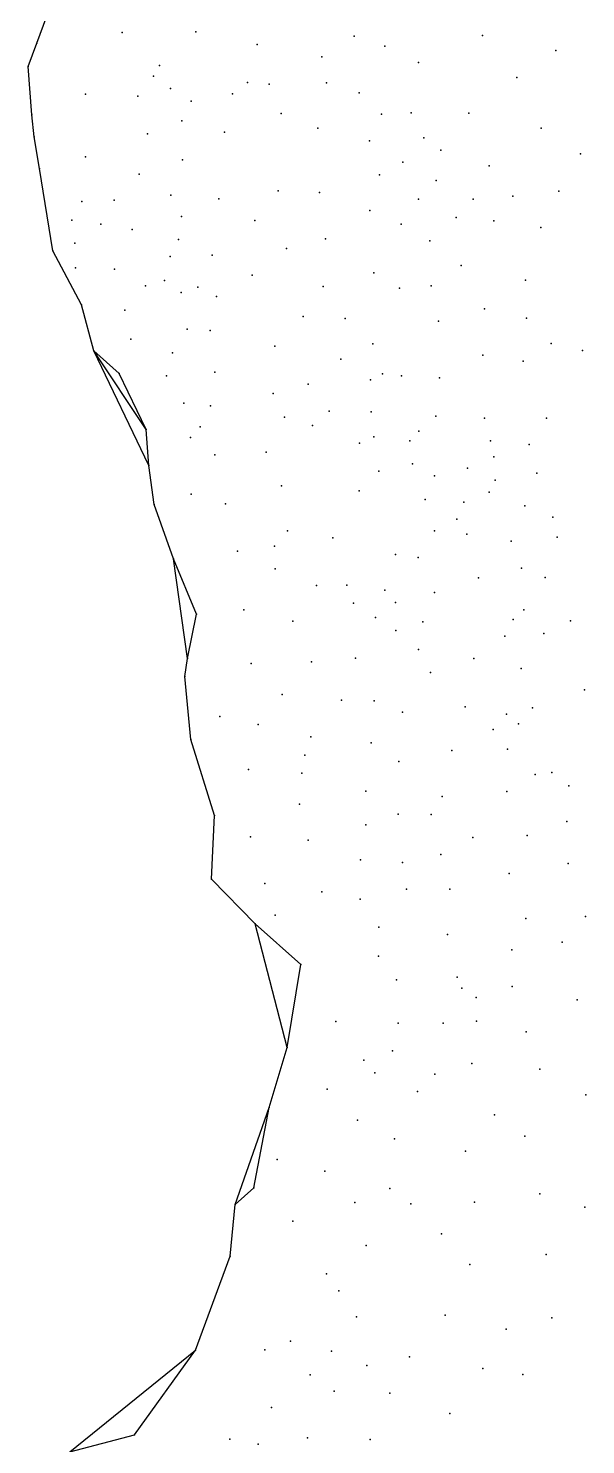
# Model space of a CAD drawing. Header units: millimetres. Extents: x 399711 to 433151, y 4365450 to 4409174.
# Drawn here: x 412712 to 414864, y 4381846 to 4387313 of the extents above; entities that cross this region are included whole.
import ezdxf

# ---------------------------------------------------------------- set-up
doc = ezdxf.new("R2010")
doc.units = ezdxf.units.MM
doc.layers.add('边界', color=7, linetype='Continuous')

msp = doc.modelspace()

# ---------------------------------------------------------------- linework, layer by layer
for p in [(412744.589, 4387255.144, 27.8), (413074.511, 4387296.426, 32.3), (413358.645, 4387299.636, 32.1), (413595.262, 4387250.268, 30.1), (413970.566, 4387283.064, 30.8), (414465.719, 4387284.448, 27.9), (413844.981, 4387203.129, 30.7), (414088.329, 4387243.843, 28.1), (414749.341, 4387226.886, 28.4), (412711.964, 4387165.05, 32.2), (413218.023, 4387169.831, 31.6), (414218.146, 4387180.69, 27.1), (413195.48, 4387128.335, 30.9), (413557.862, 4387104.042, 32), (413642.234, 4387097.472, 33.4), (413862.831, 4387102.455, 28.8), (414598.667, 4387122.83, 28.2), (412932.412, 4387058.427, 31.3), (413134.315, 4387050.825, 27.4), (413260.973, 4387080.744, 28.3), (413340.359, 4387031.169, 30.2), (413500.526, 4387059.866, 30), (413990.063, 4387063.566, 28.3), (412725.165, 4386979.251, 27.5), (413688.704, 4386983.396, 33.4), (414075.113, 4386981.854, 27.4), (414189.994, 4386986.569, 26.9), (414412.54, 4386985.565, 27.8), (413304.499, 4386955.321, 32.3), (413829.799, 4386927.111, 28.8), (414691.731, 4386928.003, 28.4), (412734.308, 4386893.985, 27.3), (413171.621, 4386905.921, 31.1), (413469.922, 4386911.309, 29.2), (414029.33, 4386878.079, 27.4), (414239.684, 4386890.049, 27.7), (412932.739, 4386817.174, 31.2), (414304.336, 4386841.959, 27.4), (414844.621, 4386828.375, 28.8), (412755.642, 4386772.177, 29), (413307.495, 4386805.544, 27.1), (414158.632, 4386795.638, 27), (414491.433, 4386782.403, 28.2), (413140.555, 4386749.611, 31.3), (414068.584, 4386747.341, 27.4), (414287.355, 4386724.985, 27.4), (413042.824, 4386649.65, 27.8), (413262.466, 4386669.218, 31.2), (413447.77, 4386654.601, 31.1), (413677.17, 4386685.964, 28.5), (413836.798, 4386678.734, 28.2), (414218.16, 4386653.479, 27.6), (414430.171, 4386653.364, 28.2), (414582.519, 4386664.45, 28.2), (414760.263, 4386684.298, 28.4), (412918.476, 4386644.778, 27.4), (414030.71, 4386609.833, 27.3), (412879.464, 4386571.693, 27.6), (412991.646, 4386556.595, 35.9), (413112.704, 4386535.813, 33.6), (413303.737, 4386585.829, 32.4), (413586.402, 4386570.452, 29.4), (414152.025, 4386556.518, 27), (414363.958, 4386582.987, 28.4), (414509.812, 4386570.257, 28.6), (414690.722, 4386543.679, 28.3), (412891.679, 4386483.509, 33), (413292.452, 4386497.705, 30.4), (413860.036, 4386500.205, 28.1), (414262.959, 4386491.999, 27.6), (412806.342, 4386454.275, 32.9), (413259.849, 4386432.35, 32.3), (413422.287, 4386437.609, 29.6), (413709.355, 4386462.338, 28.4), (412894.249, 4386388.197, 34.1), (413045.286, 4386383.626, 32.3), (414383.827, 4386397.701, 28.1), (413164.446, 4386318.417, 34.8), (413237.77, 4386339.687, 34.1), (413576.415, 4386360.466, 28.1), (414045.949, 4386369.261, 27.2), (414267.926, 4386318.293, 27.7), (414632.313, 4386341.16, 28.4), (413302.393, 4386293.414, 32.4), (413366.116, 4386314.017, 31.1), (413438.111, 4386277.467, 32.3), (413850.778, 4386316.58, 27.8), (414145.403, 4386310.021, 26.9), (412917.715, 4386244.868, 32.6), (413084.672, 4386224.65, 34.3), (414473.077, 4386229.914, 28.1), (413773.85, 4386200.291, 27.8), (413935.777, 4386192.331, 27.6), (414296.074, 4386182.637, 28.2), (414635.624, 4386193.923, 28.4), (413107.305, 4386112.94, 34.2), (413325.408, 4386151.639, 32.8), (413413.896, 4386145.888, 31.1), (412964.906, 4386067.684, 34.2), (413269.3, 4386059.6, 34.6), (413663.747, 4386086.13, 27.8), (414042.449, 4386094.884, 27.4), (414466.74, 4386051.65, 28.2), (414730.238, 4386096.362, 26.8), (414852.032, 4386069.064, 27.5), (413919.268, 4386036.313, 27.6), (414622.378, 4386028.489, 28.3), (413062.598, 4385980.245, 34), (413245.626, 4385971.532, 33.2), (413432.593, 4385986.062, 31.1), (413792.546, 4385938.757, 27.8), (414033.525, 4385955.362, 27.4), (414079.393, 4385978.554, 26.4), (414153.301, 4385971.075, 27.4), (414300.03, 4385963.503, 25.6), (413657.515, 4385903.471, 32.8), (413312.103, 4385865.673, 32.8), (413415.974, 4385855.295, 29.6), (413873.565, 4385834.974, 29.9), (414035.603, 4385832.898, 29.9), (413375.403, 4385774.719, 33.1), (413701.535, 4385812.279, 35.1), (413809.46, 4385779.827, 32.5), (414285.957, 4385815.749, 27.4), (414473.344, 4385808.239, 25.6), (414712.582, 4385807.813, 29.7), (413166.685, 4385763.965, 33.1), (413338.46, 4385733.404, 34.4), (414045.779, 4385735.957, 30.4), (414184.561, 4385720.839, 30), (414219.227, 4385758.059, 28.9), (414496.469, 4385719.882, 27.6), (413432.254, 4385666.317, 33.4), (413630.549, 4385676.418, 31.4), (413990.289, 4385711.885, 32.3), (414646.468, 4385706.717, 31.6), (413177.092, 4385625.734, 34), (414194.875, 4385632.216, 32.5), (414407.84, 4385615.039, 27.4), (414508.868, 4385658.904, 29.2), (414065.136, 4385603.467, 31.4), (414280.922, 4385585.704, 29.2), (414514.596, 4385568.325, 27.1), (414675.488, 4385595.118, 30.2), (413340.718, 4385514.645, 34.1), (413690.199, 4385547.274, 33.5), (413989.15, 4385528.015, 32.1), (414491.906, 4385522.983, 31.7), (413198.07, 4385474.821, 34.1), (413472.878, 4385476.917, 34.2), (414243.956, 4385493.877, 31), (414393.651, 4385483.309, 30.8), (414628.608, 4385469.451, 31.1), (414366.865, 4385417.684, 26.2), (414737.391, 4385425.79, 28.4), (413712.461, 4385372.682, 32.1), (413888.113, 4385346.264, 33.2), (414280.9, 4385373.565, 26.7), (414405.423, 4385360.654, 28.5), (414576.963, 4385333.712, 27.8), (414753.89, 4385348.144, 27.8), (413520.248, 4385294.721, 33.3), (413662.879, 4385313.817, 34), (414130.383, 4385281.949, 33.1), (413272.745, 4385265.153, 33.1), (413665.623, 4385226.181, 33), (414217.675, 4385269.893, 32.4), (414616.172, 4385229.191, 31.8), (414449.689, 4385192.03, 32.1), (414707.465, 4385193.029, 32.6), (413824.348, 4385161.668, 32.4), (413941.981, 4385163.364, 33.3), (414088.357, 4385144.074, 27.4), (414279.844, 4385135.135, 32.6), (413544.561, 4385067.588, 32.9), (413966.947, 4385093.391, 32.8), (414129.858, 4385096.369, 32.7), (414625.027, 4385068.156, 31.9), (413361.624, 4385051.46, 32.3), (413732.879, 4385024.58, 32.3), (414053.019, 4385038.02, 31.9), (414235.548, 4385021.766, 32.3), (414584.454, 4385030.614, 32.3), (414806.106, 4385025.284, 32.1), (414130.999, 4384987.794, 31.8), (414552.519, 4384966.559, 31.9), (414703.109, 4384976.222, 31.7), (414218.391, 4384915.55, 33.2), (413326.877, 4384880.644, 26.8), (413572.999, 4384860.934, 31.7), (413805.867, 4384866.937, 31.7), (413975.138, 4384881.605, 31.7), (414432.085, 4384879.848, 31.9), (414614.759, 4384842.205, 31), (413316.1, 4384810.434, 31.7), (414265.265, 4384825.98, 32.6), (413692.786, 4384741.145, 30.7), (414859.17, 4384759.033, 31), (413921.571, 4384719.375, 31.6), (414047.506, 4384717.128, 31.7), (414398.691, 4384693.313, 31.6), (414659.042, 4384689.773, 31.2), (413451.771, 4384656.803, 31.6), (413599.985, 4384625.002, 31.6), (414157.03, 4384672.914, 31.6), (414558.2, 4384665.231, 31.5), (414604.079, 4384628.648, 31.6), (413339.617, 4384568.239, 32.4), (413802.382, 4384577.816, 31.6), (414506.728, 4384606.602, 31.2), (414036.262, 4384555.346, 31.6), (414347.358, 4384525.273, 31.6), (414562.855, 4384530.301, 31.6), (413779.775, 4384507.315, 26.6), (414142.19, 4384483.342, 31.6), (413562.323, 4384452.086, 31.6), (413768.574, 4384437.22, 31.5), (414669.669, 4384433.179, 31.4), (414733.422, 4384440.502, 31.6), (414014.59, 4384368.538, 31.4), (414559.52, 4384366.867, 31.6), (414799.005, 4384388.602, 30.9), (413759.529, 4384317.93, 32.6), (414310.054, 4384348.231, 31.5), (413430.303, 4384274.552, 33.1), (414140.604, 4384278.857, 31.3), (414267.059, 4384278.708, 26.6), (414791.92, 4384250.572, 30.8), (413569.591, 4384191.41, 32.6), (414014.59, 4384238.404, 32.4), (414428.716, 4384189.803, 31.4), (414638.789, 4384196.813, 31.2), (413792.09, 4384178.758, 32.3), (413995.192, 4384103.204, 31.9), (414157.186, 4384092.465, 31.6), (414304.405, 4384123.444, 31.3), (414797.049, 4384088.748, 30.8), (413419.57, 4384028.39, 32.3), (414568.845, 4384050.055, 31.2), (413625.789, 4384012.123, 32.1), (413844.67, 4383979.589, 31.8), (414171.689, 4383989.603, 32.2), (414339.963, 4383989.792, 32.1), (413993.304, 4383950.988, 31.6), (413665.586, 4383889.218, 32), (414632.39, 4383876.896, 31.9), (414863.46, 4383884.543, 32.1), (413587.801, 4383856.684, 31.5), (414065.087, 4383843.403, 31.3), (414330.175, 4383814.732, 31.7), (414579.463, 4383755.266, 30.8), (414773.315, 4383785.739, 31.6), (413764.789, 4383699.21, 32.1), (414064.468, 4383731.698, 32.3), (414133.961, 4383639.548, 32.4), (414368.125, 4383649.754, 30.3), (414385.882, 4383608.331, 32.8), (414580.551, 4383614.272, 31.4), (414441.292, 4383571.553, 32.094), (414831.198, 4383562.992, 31.1), (413899.576, 4383479.136, 32.2), (414442.587, 4383480.92, 31.3), (414140.394, 4383472.399, 32.3), (414314.092, 4383472.399, 30.4), (414634.145, 4383438.648, 31.2), (413711.633, 4383378.585, 32.1), (414117.861, 4383366.057, 30.4), (414007.844, 4383329.814, 32.5), (414425.065, 4383316.501, 32.3), (414050.471, 4383281.52, 31.4), (414281.925, 4383276.321, 30.3), (414687.219, 4383295.607, 31.4), (413866.139, 4383218.394, 32), (414214.376, 4383208.819, 31.2), (413642.56, 4383147.548, 32.1), (414864.103, 4383196.193, 36.781), (413983.084, 4383098.361, 31.2), (414511.914, 4383118.816, 30.9), (414629.32, 4383036.848, 30.5), (414125.919, 4383025.598, 32), (413673.477, 4382947.016, 33.1), (414399.805, 4382977.989, 30.8), (413856.697, 4382902.016, 33.1), (413583.14, 4382837.162, 33.3), (414108.124, 4382835.005, 31.4), (413510.234, 4382772.63, 33.4), (413973.191, 4382780.892, 32.6), (414188.54, 4382775.539, 31), (414434.611, 4382781.968, 31.3), (414687.116, 4382814.112, 31.2), (414860.813, 4382762.682, 29.2), (413733.118, 4382708.098, 33.1), (414307.555, 4382659.821, 29.9), (414015.995, 4382614.068, 31.4), (413491.487, 4382572.789, 33.1), (414711.24, 4382579.461, 29), (413862.822, 4382504.773, 32.1), (414416.92, 4382540.888, 29), (413910.41, 4382440.115, 31.7), (413978.615, 4382339.224, 31.5), (414322.124, 4382345.116, 31.9), (414733.851, 4382335.473, 32), (414557.253, 4382291.5, 32.1), (413724.869, 4382245.038, 32.1), (413356.874, 4382210.333, 33.3), (413624.991, 4382212.244, 33.1), (413883.247, 4382206.54, 32.2), (414183.809, 4382184.396, 32.3), (413799.652, 4382114.822, 29.2), (414018.874, 4382151.088, 30.9), (414466.871, 4382139.395, 32.4), (414621.269, 4382116.894, 32.5), (413893.235, 4382052.549, 32.2), (414108.218, 4382044.57, 32.3), (413650.773, 4381989.323, 32.097), (414339.815, 4381965.817, 32.6), (413121.722, 4381883.494, 33.7), (413489.443, 4381867.19, 33.3), (413599.309, 4381847.228, 32.1), (413790.504, 4381871.467, 32.3), (414031.593, 4381866.06, 32.1)]:
    msp.add_point(p)
at = {"layer": 'Defpoints', "color": 3}
msp.add_lwpolyline([(412872.86, 4381817.955), (413121.722, 4381883.494), (413356.874, 4382210.333), (413491.487, 4382572.789), (413510.234, 4382772.63), (413583.14, 4382837.162), (413642.56, 4383147.548), (413711.633, 4383378.585), (413764.789, 4383699.21), (413587.801, 4383856.684), (413419.57, 4384028.39), (413430.303, 4384274.552), (413339.617, 4384568.239), (413316.1, 4384810.434), (413326.877, 4384880.644), (413361.624, 4385051.46), (413272.745, 4385265.153), (413198.07, 4385474.821), (413177.092, 4385625.734), (413166.685, 4385763.965), (413062.598, 4385980.245), (412964.906, 4386067.684), (412917.715, 4386244.868), (412806.342, 4386454.275), (412755.642, 4386772.177), (412734.308, 4386893.985), (412725.165, 4386979.251), (412711.964, 4387165.05), (412744.589, 4387255.144), (412857.159, 4387559.417)], dxfattribs=at)
at = {"layer": 'Defpoints', "color": 1}
msp.add_lwpolyline([(412872.86, 4381817.955), (413121.722, 4381883.494), (413356.874, 4382210.333), (413491.487, 4382572.789), (413510.234, 4382772.63), (413583.14, 4382837.162), (413642.56, 4383147.548), (413711.633, 4383378.585), (413587.801, 4383856.684), (413419.57, 4384028.39), (413430.303, 4384274.552), (413339.617, 4384568.239), (413316.1, 4384810.434), (413326.877, 4384880.644), (413361.624, 4385051.46), (413272.745, 4385265.153), (413198.07, 4385474.821), (413177.092, 4385625.734), (413166.685, 4385763.965), (413062.598, 4385980.245), (412964.906, 4386067.684), (412917.715, 4386244.868), (412806.342, 4386454.275), (412755.642, 4386772.177), (412734.308, 4386893.985), (412725.165, 4386979.251), (412711.964, 4387165.05), (412744.589, 4387255.144), (412857.159, 4387559.417)], dxfattribs=at)
at = {"layer": 'Defpoints', "color": 2}
msp.add_lwpolyline([(412872.86, 4381817.955), (413121.722, 4381883.494), (413356.874, 4382210.333), (413491.487, 4382572.789), (413510.234, 4382772.63), (413642.56, 4383147.548), (413711.633, 4383378.585), (413587.801, 4383856.684), (413419.57, 4384028.39), (413430.303, 4384274.552), (413339.617, 4384568.239), (413316.1, 4384810.434), (413326.877, 4384880.644), (413272.745, 4385265.153), (413198.07, 4385474.821), (413177.092, 4385625.734), (413166.685, 4385763.965), (413062.598, 4385980.245), (412964.906, 4386067.684), (412917.715, 4386244.868), (412806.342, 4386454.275), (412755.642, 4386772.177), (412734.308, 4386893.985), (412725.165, 4386979.251), (412711.964, 4387165.05), (412744.589, 4387255.144), (412857.159, 4387559.417)], dxfattribs=at)
at = {"layer": 'Defpoints', "color": 6}
msp.add_lwpolyline([(412872.86, 4381817.955), (413121.722, 4381883.494), (413356.874, 4382210.333), (413491.487, 4382572.789), (413510.234, 4382772.63), (413642.56, 4383147.548), (413711.633, 4383378.585), (413587.801, 4383856.684), (413419.57, 4384028.39), (413430.303, 4384274.552), (413339.617, 4384568.239), (413316.1, 4384810.434), (413326.877, 4384880.644), (413272.745, 4385265.153), (413198.07, 4385474.821), (413177.092, 4385625.734), (413166.685, 4385763.965), (413062.598, 4385980.245), (412964.906, 4386067.684), (412917.715, 4386244.868), (412806.342, 4386454.275), (412755.642, 4386772.177), (412734.308, 4386893.985), (412725.165, 4386979.251), (412711.964, 4387165.05), (412744.589, 4387255.144), (412857.159, 4387559.417)], dxfattribs=at)
at = {"layer": 'Defpoints', "color": 7}
msp.add_lwpolyline([(412872.86, 4381817.955), (413121.722, 4381883.494), (413356.874, 4382210.333), (413491.487, 4382572.789), (413510.234, 4382772.63), (413642.56, 4383147.548), (413711.633, 4383378.585), (413587.801, 4383856.684), (413419.57, 4384028.39), (413430.303, 4384274.552), (413339.617, 4384568.239), (413316.1, 4384810.434), (413326.877, 4384880.644), (413272.745, 4385265.153), (413198.07, 4385474.821), (413177.092, 4385625.734), (413166.685, 4385763.965), (412964.906, 4386067.684), (412917.715, 4386244.868), (412806.342, 4386454.275), (412755.642, 4386772.177), (412734.308, 4386893.985), (412725.165, 4386979.251), (412711.964, 4387165.05), (412744.589, 4387255.144), (412857.159, 4387559.417)], dxfattribs=at)
at = {"layer": '边界', "color": 4}
msp.add_lwpolyline([(412872.86, 4381817.955), (413356.874, 4382210.333), (413491.487, 4382572.789), (413510.234, 4382772.63), (413642.56, 4383147.548), (413711.633, 4383378.585), (413587.801, 4383856.684), (413419.57, 4384028.39), (413430.303, 4384274.552), (413339.617, 4384568.239), (413316.1, 4384810.434), (413326.877, 4384880.644), (413272.745, 4385265.153), (413198.07, 4385474.821), (413177.092, 4385625.734), (412964.906, 4386067.684), (412917.715, 4386244.868), (412806.342, 4386454.275), (412755.642, 4386772.177), (412734.308, 4386893.985), (412725.165, 4386979.251), (412711.964, 4387165.05), (412744.589, 4387255.144), (412857.159, 4387559.417)], dxfattribs=at)

doc.saveas('drawing.dxf')
